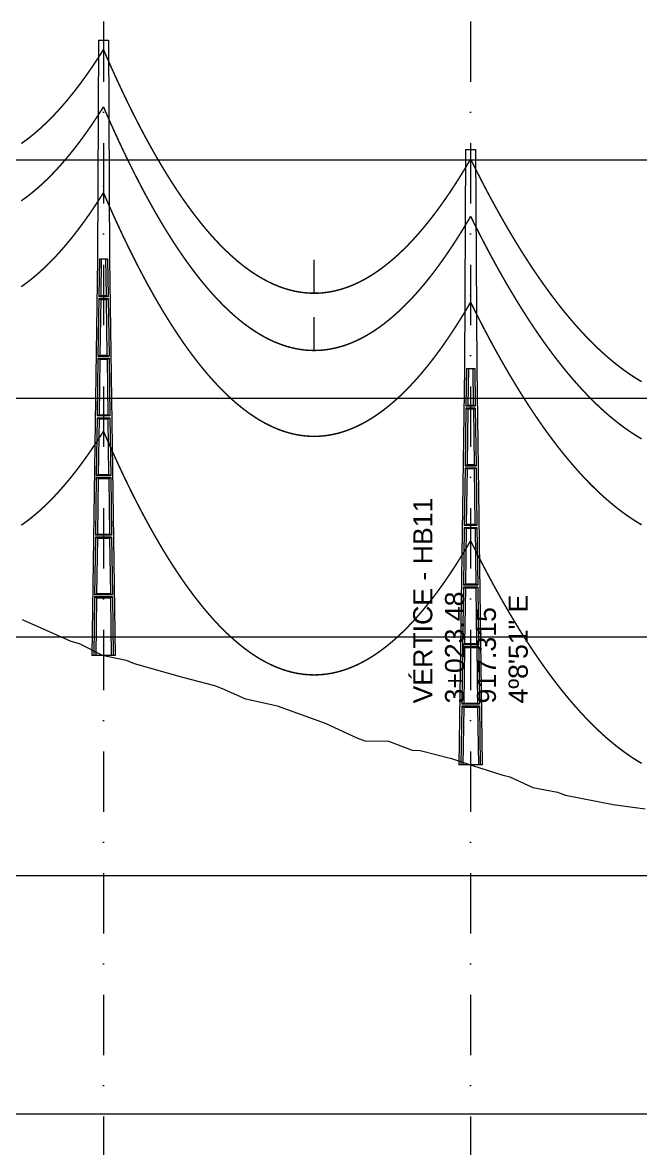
# Model space of a CAD drawing. Header units: metres. Extents: x -121 to 9872, y 3505 to 10721.
# Drawn here: x 2948.4 to 3077.9, y 6569.7 to 6805.7 of the extents above; entities that cross this region are included whole.
import ezdxf

# ---------------------------------------------------------------- set-up
doc = ezdxf.new("R2010")
doc.units = ezdxf.units.M
doc.header["$PDMODE"] = 2
doc.linetypes.add('DASHDOT', pattern=[25.4, 12.7, -6.35, 0, -6.35])
doc.linetypes.add('DASHED', pattern=[0.75, 0.5, -0.25])
for name, color, linetype in [('C-ROAD-PROF', 2, 'DASHED'), ('CON-EOL- FO', 101, 'Continuous'), ('CON-EOL- PROJEÇÃO', 22, 'Continuous'), ('CON-EOL-CA ARBUTUS', 144, 'Continuous'), ('cotas', 7, 'Continuous'), ('GRID', 253, 'Continuous'), ('Perfil - Texto Geral', 7, 'Continuous'), ('POSTE DT', 7, 'Continuous')]:
    doc.layers.add(name, color=color, linetype=linetype)
doc.styles.add('Arial', font='arial.ttf')
doc.styles.get("Standard").update_dxf_attribs({"font": 'arial.ttf'})
doc.dimstyles.new('ISO-25', dxfattribs={"dimtxt": 2.5, "dimasz": 2.5, "dimexe": 1.25, "dimexo": 0.625, "dimtad": 1, "dimzin": 1, "dimtxsty": 'Standard', "dimcen": 2.5, "dimaunit": 1, "dimadec": 3, "dimazin": 3, "dimtfac": 1, "dimtmove": 0, "dimatfit": 3, "dimfxlon": 1, "dimarcsym": 0})

# ---------------------------------------------------------------- blocks, each defined once
blk = doc.blocks.new('*U10')
at = {"layer": 'POSTE DT', "extrusion": (0, 1, 0)}
for p, q in [((-3.31, 406.59), (-4.05, 262)), ((-3.31, 406.59), (3.31, 406.59)), ((3.31, 406.59), (4.06, 262)), ((-4.05, 262), (-7.72, 0)), ((-4.05, 262), (-4.05, 262)), ((-2.73, 262), (-3.08, 237.05)), ((-2.73, 262), (2.75, 262)), ((-1.42, 262), (-1.77, 237.57)), ((1.43, 262), (1.77, 237.57)), ((2.75, 262), (3.1, 237.05)), ((4.06, 262), (7.72, 0)), ((-3.1, 235.74), (-3.63, 197.65)), ((3.11, 235.73), (-3.1, 235.74)), ((3.1, 237.05), (-3.08, 237.05)), ((-1.8, 235.21), (-2.32, 198.19)), ((1.8, 235.21), (2.32, 198.19)), ((3.11, 235.73), (3.65, 197.65)), ((-3.65, 196.34), (-4.19, 158.25)), ((-2.35, 195.8), (-2.87, 158.8)), ((2.35, 195.8), (2.87, 158.8)), ((3.66, 196.34), (4.2, 158.25)), ((-4.21, 156.94), (-4.74, 118.85)), ((-2.9, 156.39), (-3.42, 119.41)), ((2.91, 156.39), (3.42, 119.41)), ((4.21, 156.94), (4.75, 118.85)), ((-4.76, 117.54), (-5.29, 79.45)), ((4.77, 117.54), (-4.76, 117.54)), ((4.75, 118.85), (-4.74, 118.85)), ((-3.46, 116.98), (-3.97, 80.02)), ((3.46, 116.98), (3.98, 80.02)), ((4.77, 117.54), (5.3, 79.45)), ((-5.31, 78.14), (-5.85, 40.06)), ((5.32, 78.14), (-5.31, 78.14)), ((5.3, 79.45), (-5.29, 79.45)), ((-4.01, 77.57), (-4.53, 40.63)), ((4.01, 77.57), (4.53, 40.63)), ((5.32, 78.14), (5.85, 40.06)), ((-5.86, 38.74), (-6.41, 0)), ((5.87, 38.74), (-5.86, 38.74)), ((5.85, 40.06), (-5.85, 40.06)), ((-4.56, 38.17), (-5.1, 0)), ((4.56, 38.17), (5.1, 0)), ((5.87, 38.74), (6.41, 0)), ((-6.41, 0), (-7.72, 0)), ((-5.1, 0), (-6.41, 0)), ((5.1, 0), (-5.1, 0)), ((6.41, 0), (5.1, 0)), ((7.72, 0), (6.41, 0))]:
    blk.add_line(p, q, dxfattribs=at)
at = {"layer": 'POSTE DT', "ltscale": 3}
for points in [[(-3.65, 196.34), (3.66, 196.34)], [(-3.63, 197.65), (3.65, 197.65)], [(-4.21, 156.94), (4.21, 156.94)], [(4.2, 158.25), (-4.19, 158.25)]]:
    blk.add_lwpolyline(points, dxfattribs=at)
at = {"layer": 'POSTE DT'}
for points, knots in [([(0.25, 309.94), (0.25, 309.93), (0.25, 309.93), (0.25, 309.92), (0.25, 309.91), (0.25, 309.9), (0.25, 309.89), (0.24, 309.85), (0.22, 309.82), (0.19, 309.77), (0.16, 309.74), (0.11, 309.71), (0.08, 309.7), (0.01, 309.68), (-0.02, 309.68), (-0.08, 309.7), (-0.11, 309.71), (-0.16, 309.74), (-0.18, 309.76), (-0.21, 309.8), (-0.22, 309.82), (-0.24, 309.85), (-0.24, 309.87), (-0.25, 309.89), (-0.25, 309.9), (-0.25, 309.92), (-0.25, 309.92), (-0.25, 309.93), (-0.25, 309.94), (-0.25, 309.95), (-0.25, 309.95), (-0.25, 309.96), (-0.25, 309.97), (-0.24, 310), (-0.23, 310.02), (-0.21, 310.07), (-0.2, 310.09), (-0.15, 310.14), (-0.13, 310.15), (-0.07, 310.18), (-0.03, 310.19), (0.03, 310.19), (0.06, 310.18), (0.12, 310.16), (0.14, 310.14), (0.18, 310.11), (0.2, 310.09), (0.21, 310.06), (0.22, 310.05), (0.23, 310.04), (0.24, 310.01), (0.24, 309.99), (0.25, 309.97), (0.25, 309.96), (0.25, 309.95), (0.25, 309.94), (0.25, 309.94), (0.25, 309.94), (0.25, 309.94)], [-54.728303, -54.728303, -54.728303, -54.728303, -54.309038, -54.309038, -53.647169, -53.647169, -52.532885, -52.532885, -48.86224, -48.86224, -45.282765, -45.282765, -41.52867, -41.52867, -37.867486, -37.867486, -34.454589, -34.454589, -31.301423, -31.301423, -28.48103, -28.48103, -26.961755, -26.961755, -25.7544, -25.7544, -25.136228, -25.136228, -24.64409, -24.64409, -24.094201, -24.094201, -23.191199, -23.191199, -20.494482, -20.494482, -17.342863, -17.342863, -13.645538, -13.645538, -9.835989, -9.835989, -6.296781, -6.296781, -3.005029, -3.005029, 0, 0, 0, 1.527594, 1.527594, 3.697216, 3.697216, 4.489727, 4.489727, 5.01438, 5.01438, 5.095313, 5.095313, 5.095313, 5.095313]), ([(-3.1, 235.74), (-2.88, 235.65), (-2.67, 235.56), (-2.23, 235.39), (-2.02, 235.3), (-1.8, 235.21)], [0.055576, 0.055576, 0.055576, 0.055576, 56.767409, 56.767409, 113.50757, 113.50757, 113.50757, 113.50757]), ([(-1.77, 237.57), (-1.99, 237.49), (-2.21, 237.4), (-2.64, 237.22), (-2.86, 237.14), (-3.08, 237.05)], [0, 0, 0, 0, 56.660495, 56.660495, 113.412826, 113.412826, 113.412826, 113.412826]), ([(-1.8, 235.21), (-1.2, 235.21), (-0.6, 235.21), (0.6, 235.21), (1.2, 235.21), (1.8, 235.21)], [0, 0, 0, 0, 68.567797, 68.567797, 137.136247, 137.136247, 137.136247, 137.136247]), ([(1.77, 237.57), (1.18, 237.57), (0.59, 237.57), (-0.59, 237.57), (-1.18, 237.57), (-1.77, 237.57)], [0, 0, 0, 0, 67.306894, 67.306894, 134.614447, 134.614447, 134.614447, 134.614447]), ([(3.1, 237.05), (2.87, 237.14), (2.65, 237.23), (2.21, 237.4), (1.99, 237.49), (1.77, 237.57)], [0, 0, 0, 0, 56.738948, 56.738948, 113.38731, 113.38731, 113.38731, 113.38731]), ([(1.8, 235.21), (2.02, 235.3), (2.24, 235.38), (2.68, 235.56), (2.89, 235.65), (3.11, 235.73)], [0, 0, 0, 0, 56.845349, 56.845349, 113.599799, 113.599799, 113.599799, 113.599799]), ([(-3.65, 196.34), (-3.43, 196.25), (-3.22, 196.16), (-2.78, 195.98), (-2.57, 195.89), (-2.35, 195.8)], [0.054307, 0.054307, 0.054307, 0.054307, 63.527131, 63.527131, 127.063246, 127.063246, 127.063246, 127.063246]), ([(-2.32, 198.19), (-2.54, 198.1), (-2.76, 198.01), (-3.2, 197.83), (-3.41, 197.74), (-3.63, 197.65)], [0, 0, 0, 0, 63.412073, 63.412073, 126.777421, 126.777421, 126.777421, 126.777421]), ([(-2.35, 195.8), (-1.57, 195.8), (-0.78, 195.8), (0.79, 195.8), (1.57, 195.8), (2.35, 195.8)], [0, 0, 0, 0, 89.585713, 89.585713, 179.17191, 179.17191, 179.17191, 179.17191]), ([(2.32, 198.19), (1.55, 198.19), (0.77, 198.19), (-0.77, 198.19), (-1.55, 198.19), (-2.32, 198.19)], [0, 0, 0, 0, 88.31008, 88.31008, 176.620652, 176.620652, 176.620652, 176.620652]), ([(3.65, 197.65), (3.43, 197.74), (3.2, 197.83), (2.76, 198.01), (2.54, 198.1), (2.32, 198.19)], [0, 0, 0, 0, 63.488119, 63.488119, 126.880939, 126.880939, 126.880939, 126.880939]), ([(2.35, 195.8), (2.57, 195.89), (2.79, 195.98), (3.23, 196.16), (3.45, 196.25), (3.66, 196.34)], [0, 0, 0, 0, 63.60246, 63.60246, 127.109696, 127.109696, 127.109696, 127.109696]), ([(-4.21, 156.94), (-3.99, 156.85), (-3.77, 156.75), (-3.34, 156.57), (-3.12, 156.48), (-2.9, 156.39)], [0.053423, 0.053423, 0.053423, 0.053423, 70.429742, 70.429742, 140.90167, 140.90167, 140.90167, 140.90167]), ([(-2.87, 158.8), (-3.09, 158.71), (-3.31, 158.62), (-3.75, 158.43), (-3.97, 158.34), (-4.19, 158.25)], [0, 0, 0, 0, 70.301707, 70.301707, 140.590947, 140.590947, 140.590947, 140.590947]), ([(-2.9, 156.39), (-1.94, 156.39), (-0.97, 156.39), (0.97, 156.39), (1.94, 156.39), (2.91, 156.39)], [0, 0, 0, 0, 110.60219, 110.60219, 221.20473, 221.20473, 221.20473, 221.20473]), ([(2.87, 158.8), (1.92, 158.8), (0.96, 158.8), (-0.96, 158.8), (-1.91, 158.8), (-2.87, 158.8)], [0, 0, 0, 0, 109.314454, 109.314454, 218.629264, 218.629264, 218.629264, 218.629264]), ([(4.2, 158.25), (3.98, 158.34), (3.76, 158.44), (3.31, 158.62), (3.09, 158.71), (2.87, 158.8)], [0, 0, 0, 0, 70.379198, 70.379198, 140.659718, 140.659718, 140.659718, 140.659718]), ([(2.91, 156.39), (3.12, 156.48), (3.34, 156.57), (3.78, 156.75), (4, 156.85), (4.21, 156.94)], [0, 0, 0, 0, 70.506649, 70.506649, 140.914701, 140.914701, 140.914701, 140.914701]), ([(-3.42, 119.41), (-3.64, 119.32), (-3.86, 119.23), (-4.3, 119.04), (-4.52, 118.95), (-4.74, 118.85)], [0, 0, 0, 0, 77.299547, 77.299547, 154.618634, 154.618634, 154.618634, 154.618634]), ([(3.42, 119.41), (2.28, 119.41), (1.14, 119.41), (-1.14, 119.41), (-2.28, 119.41), (-3.42, 119.41)], [0, 0, 0, 0, 130.319901, 130.319901, 260.640046, 260.640046, 260.640046, 260.640046]), ([(4.75, 118.85), (4.53, 118.95), (4.31, 119.04), (3.87, 119.23), (3.64, 119.32), (3.42, 119.41)], [0, 0, 0, 0, 77.381597, 77.381597, 154.66183, 154.66183, 154.66183, 154.66183]), ([(-4.76, 117.54), (-4.54, 117.45), (-4.32, 117.35), (-3.89, 117.17), (-3.67, 117.07), (-3.46, 116.98)], [0.052784, 0.052784, 0.052784, 0.052784, 77.438432, 77.438432, 154.950301, 154.950301, 154.950301, 154.950301]), ([(-3.46, 116.98), (-2.3, 116.98), (-1.15, 116.98), (1.15, 116.98), (2.31, 116.98), (3.46, 116.98)], [0, 0, 0, 0, 131.617604, 131.617604, 263.235447, 263.235447, 263.235447, 263.235447]), ([(3.46, 116.98), (3.68, 117.07), (3.89, 117.17), (4.33, 117.35), (4.55, 117.45), (4.77, 117.54)], [0, 0, 0, 0, 77.520013, 77.520013, 154.938747, 154.938747, 154.938747, 154.938747]), ([(-5.31, 78.14), (-5.09, 78.05), (-4.88, 77.95), (-4.44, 77.76), (-4.23, 77.67), (-4.01, 77.57)], [0.052308, 0.052308, 0.052308, 0.052308, 84.527725, 84.527725, 169.158824, 169.158824, 169.158824, 169.158824]), ([(-3.97, 80.02), (-4.19, 79.93), (-4.41, 79.83), (-4.85, 79.64), (-5.07, 79.55), (-5.29, 79.45)], [0, 0, 0, 0, 84.379671, 84.379671, 168.809376, 168.809376, 168.809376, 168.809376]), ([(-4.01, 77.57), (-2.67, 77.57), (-1.34, 77.57), (1.34, 77.57), (2.67, 77.57), (4.01, 77.57)], [0, 0, 0, 0, 152.632212, 152.632212, 305.264569, 305.264569, 305.264569, 305.264569]), ([(3.98, 80.02), (2.65, 80.02), (1.33, 80.02), (-1.32, 80.02), (-2.65, 80.02), (-3.97, 80.02)], [0, 0, 0, 0, 151.326157, 151.326157, 302.652465, 302.652465, 302.652465, 302.652465]), ([(5.3, 79.45), (5.08, 79.55), (4.86, 79.64), (4.42, 79.83), (4.2, 79.93), (3.98, 80.02)], [0, 0, 0, 0, 84.46863, 84.46863, 168.833721, 168.833721, 168.833721, 168.833721]), ([(4.01, 77.57), (4.23, 77.67), (4.45, 77.76), (4.88, 77.95), (5.1, 78.05), (5.32, 78.14)], [0, 0, 0, 0, 84.616316, 84.616316, 169.129178, 169.129178, 169.129178, 169.129178]), ([(-5.86, 38.74), (-5.65, 38.65), (-5.43, 38.55), (-5, 38.36), (-4.78, 38.26), (-4.56, 38.17)], [0.026524, 0.026524, 0.026524, 0.026524, 91.679563, 91.679563, 183.466041, 183.466041, 183.466041, 183.466041]), ([(-4.53, 40.63), (-4.75, 40.53), (-4.97, 40.44), (-5.41, 40.25), (-5.63, 40.15), (-5.85, 40.06)], [0, 0, 0, 0, 91.523648, 91.523648, 183.126775, 183.126775, 183.126775, 183.126775]), ([(-4.56, 38.17), (-3.04, 38.17), (-1.52, 38.17), (1.52, 38.17), (3.04, 38.17), (4.56, 38.17)], [0, 0, 0, 0, 173.646192, 173.646192, 347.292451, 347.292451, 347.292451, 347.292451]), ([(4.53, 40.63), (3.02, 40.63), (1.51, 40.63), (-1.51, 40.63), (-3.02, 40.63), (-4.53, 40.63)], [0, 0, 0, 0, 172.33304, 172.33304, 344.666151, 344.666151, 344.666151, 344.666151]), ([(5.85, 40.06), (5.63, 40.15), (5.41, 40.25), (4.97, 40.44), (4.75, 40.53), (4.53, 40.63)], [0, 0, 0, 0, 91.621326, 91.621326, 183.137324, 183.137324, 183.137324, 183.137324]), ([(4.56, 38.17), (4.78, 38.26), (5, 38.36), (5.43, 38.55), (5.65, 38.65), (5.87, 38.74)], [0, 0, 0, 0, 91.776928, 91.776928, 183.448614, 183.448614, 183.448614, 183.448614])]:
    blk.add_open_spline(points, degree=3, knots=knots, dxfattribs=at)
blk = doc.blocks.new('*D356')
at = {"layer": 'cotas', "color": 0, "lineweight": -2, "transparency": 16777216}
for p, q in [((2965.33, 6851.43), (2965.33, 6853.68)), ((3042.28, 6851.43), (3042.28, 6853.68)), ((2967.83, 6852.43), (3039.78, 6852.43))]:
    blk.add_line(p, q, dxfattribs=at)
at = {"layer": 'cotas', "color": 0, "transparency": 16777216}
for points in [[(2967.83, 6852.84), (2967.83, 6852.01), (2965.33, 6852.43)], [(3039.78, 6852.84), (3039.78, 6852.01), (3042.28, 6852.43)]]:
    blk.add_solid(points, dxfattribs=at)
at = {"layer": 'Defpoints', "color": 0, "transparency": 16777216}
for p in [(3042.28, 6852.43), (2965.33, 6810.37), (3042.28, 6779.12)]:
    blk.add_point(p, dxfattribs=at)
at = {"layer": 'cotas', "color": 0, "transparency": 16777216, "insert": (3003.8, 6854.33), "char_height": 2.5, "attachment_point": 5}
blk.add_mtext('76.96', dxfattribs=at)
blk = doc.blocks.new('*D357')
at = {"layer": 'cotas', "color": 0, "lineweight": -2, "transparency": 16777216}
for p, q in [((3042.28, 6832.01), (3042.28, 6834.26)), ((3044.78, 6833.01), (3128.78, 6833.01)), ((3131.28, 6832.01), (3131.28, 6834.26))]:
    blk.add_line(p, q, dxfattribs=at)
at = {"layer": 'cotas', "color": 0, "transparency": 16777216}
for points in [[(3044.78, 6833.42), (3044.78, 6832.59), (3042.28, 6833.01)], [(3128.78, 6833.42), (3128.78, 6832.59), (3131.28, 6833.01)]]:
    blk.add_solid(points, dxfattribs=at)
at = {"layer": 'Defpoints', "color": 0, "transparency": 16777216}
for p in [(3131.28, 6833.01), (3042.28, 6779.12), (3131.28, 6760.92)]:
    blk.add_point(p, dxfattribs=at)
at = {"layer": 'cotas', "color": 0, "transparency": 16777216, "insert": (3086.78, 6834.91), "char_height": 2.5, "attachment_point": 5}
blk.add_mtext('89.00', dxfattribs=at)

msp = doc.modelspace()

# ---------------------------------------------------------------- linework, layer by layer
at = {"layer": 'C-ROAD-PROF', "color": 0, "linetype": 'Continuous', "lineweight": -3}
msp.add_lwpolyline([(2948.264, 6680.64), (2958.455, 6676.1), (2960.197, 6675.588), (2965.07, 6673.121), (2970.066, 6672.099), (2971.769, 6671.394), (2981.921, 6668.504), (2988.568, 6666.809), (2990.219, 6666.12), (2995.103, 6663.987), (2995.131, 6663.981), (2999.914, 6662.939), (3001.723, 6662.489), (3011.77, 6658.876), (3018.408, 6655.796), (3020.135, 6655.204), (3025.069, 6655.081), (3030.042, 6653.224), (3031.688, 6653.145), (3038.252, 6651.445), (3042.683, 6649.989), (3048.818, 6648.052), (3050.491, 6647.621), (3055.351, 6645.431), (3060.461, 6644.454), (3062.158, 6643.815), (3072.168, 6641.831), (3078.86, 6640.894)], dxfattribs=at)
at = {"layer": 'CON-EOL- FO', "lineweight": 30, "const_width": 0.3}
for points in [[(2948.087, 6750.364), (2948.47, 6750.633), (2948.853, 6750.909), (2949.236, 6751.193), (2949.619, 6751.485), (2950.002, 6751.784), (2950.385, 6752.091), (2950.768, 6752.406), (2951.151, 6752.729), (2951.534, 6753.059), (2951.917, 6753.396), (2952.3, 6753.742), (2952.684, 6754.095), (2953.067, 6754.456), (2953.45, 6754.825), (2953.833, 6755.201), (2954.216, 6755.585), (2954.599, 6755.977), (2954.982, 6756.376), (2955.365, 6756.783), (2955.748, 6757.198), (2956.131, 6757.62), (2956.514, 6758.05), (2956.897, 6758.488), (2957.281, 6758.934), (2957.664, 6759.387), (2958.047, 6759.848), (2958.43, 6760.316), (2958.813, 6760.793), (2959.196, 6761.277), (2959.579, 6761.769), (2959.962, 6762.268), (2960.345, 6762.775), (2960.728, 6763.29), (2961.111, 6763.813), (2961.494, 6764.344), (2961.878, 6764.882), (2962.261, 6765.428), (2962.644, 6765.981), (2963.027, 6766.543), (2963.41, 6767.112), (2963.793, 6767.688), (2964.176, 6768.273), (2964.559, 6768.865), (2964.942, 6769.465), (2965.325, 6770.073)], [(2965.325, 6770.073), (2965.708, 6769.188), (2966.091, 6768.31), (2966.474, 6767.44), (2966.857, 6766.578), (2967.24, 6765.723), (2967.623, 6764.877), (2968.005, 6764.038), (2968.388, 6763.207), (2968.771, 6762.384), (2969.154, 6761.569), (2969.537, 6760.762), (2969.92, 6759.962), (2970.303, 6759.171), (2970.686, 6758.387), (2971.068, 6757.611), (2971.451, 6756.842), (2971.834, 6756.082), (2972.217, 6755.329), (2972.6, 6754.584), (2972.983, 6753.847), (2973.366, 6753.117), (2973.748, 6752.396), (2974.131, 6751.682), (2974.514, 6750.976), (2974.897, 6750.278), (2975.28, 6749.587), (2975.663, 6748.905), (2976.046, 6748.23), (2976.429, 6747.562), (2976.811, 6746.903), (2977.194, 6746.251), (2977.577, 6745.607), (2977.96, 6744.971), (2978.343, 6744.343), (2978.726, 6743.722), (2979.109, 6743.109), (2979.492, 6742.504), (2979.874, 6741.906), (2980.257, 6741.317), (2980.64, 6740.735), (2981.023, 6740.16), (2981.406, 6739.594), (2981.789, 6739.035), (2982.172, 6738.484), (2982.555, 6737.941), (2982.937, 6737.405), (2983.32, 6736.877), (2983.703, 6736.357), (2984.086, 6735.845), (2984.469, 6735.34), (2984.852, 6734.843), (2985.235, 6734.353), (2985.617, 6733.872), (2986, 6733.398), (2986.383, 6732.932), (2986.766, 6732.473), (2987.149, 6732.022), (2987.532, 6731.579), (2987.915, 6731.144), (2988.298, 6730.716), (2988.68, 6730.296), (2989.063, 6729.883), (2989.446, 6729.479), (2989.829, 6729.082), (2990.212, 6728.692), (2990.595, 6728.311), (2990.978, 6727.937), (2991.361, 6727.571), (2991.743, 6727.212), (2992.126, 6726.861), (2992.509, 6726.518), (2992.892, 6726.182), (2993.275, 6725.855), (2993.658, 6725.534), (2994.041, 6725.222), (2994.423, 6724.917), (2994.806, 6724.62), (2995.189, 6724.33), (2995.572, 6724.048), (2995.955, 6723.774), (2996.338, 6723.508), (2996.721, 6723.249), (2997.104, 6722.998), (2997.486, 6722.754), (2997.869, 6722.518), (2998.252, 6722.29), (2998.635, 6722.069), (2999.018, 6721.857), (2999.401, 6721.651), (2999.784, 6721.454), (3000.167, 6721.264), (3000.549, 6721.082), (3000.932, 6720.907), (3001.315, 6720.74), (3001.698, 6720.581), (3002.081, 6720.429), (3002.464, 6720.285), (3002.847, 6720.149), (3003.23, 6720.02), (3003.612, 6719.899), (3003.995, 6719.785), (3004.378, 6719.68), (3004.761, 6719.581), (3005.144, 6719.491), (3005.527, 6719.408), (3005.91, 6719.333), (3006.292, 6719.265), (3006.675, 6719.206), (3007.058, 6719.153), (3007.441, 6719.109), (3007.824, 6719.072), (3008.207, 6719.043), (3008.59, 6719.021), (3008.973, 6719.007), (3009.355, 6719), (3009.738, 6719.002), (3010.121, 6719.011), (3010.504, 6719.027), (3010.887, 6719.051), (3011.27, 6719.083), (3011.653, 6719.123), (3012.036, 6719.17), (3012.418, 6719.225), (3012.801, 6719.287), (3013.184, 6719.357), (3013.567, 6719.435), (3013.95, 6719.52), (3014.333, 6719.614), (3014.716, 6719.714), (3015.099, 6719.823), (3015.481, 6719.939), (3015.864, 6720.062), (3016.247, 6720.193), (3016.63, 6720.332), (3017.013, 6720.479), (3017.396, 6720.633), (3017.779, 6720.795), (3018.161, 6720.965), (3018.544, 6721.142), (3018.927, 6721.327), (3019.31, 6721.519), (3019.693, 6721.719), (3020.076, 6721.927), (3020.459, 6722.143), (3020.842, 6722.366), (3021.224, 6722.596), (3021.607, 6722.835), (3021.99, 6723.081), (3022.373, 6723.335), (3022.756, 6723.596), (3023.139, 6723.865), (3023.522, 6724.142), (3023.905, 6724.426), (3024.287, 6724.719), (3024.67, 6725.018), (3025.053, 6725.326), (3025.436, 6725.641), (3025.819, 6725.964), (3026.202, 6726.294), (3026.585, 6726.632), (3026.968, 6726.978), (3027.35, 6727.331), (3027.733, 6727.693), (3028.116, 6728.061), (3028.499, 6728.438), (3028.882, 6728.822), (3029.265, 6729.214), (3029.648, 6729.614), (3030.03, 6730.021), (3030.413, 6730.436), (3030.796, 6730.858), (3031.179, 6731.289), (3031.562, 6731.727), (3031.945, 6732.172), (3032.328, 6732.626), (3032.711, 6733.087), (3033.093, 6733.556), (3033.476, 6734.032), (3033.859, 6734.517), (3034.242, 6735.008), (3034.625, 6735.508), (3035.008, 6736.015), (3035.391, 6736.531), (3035.774, 6737.053), (3036.156, 6737.584), (3036.539, 6738.122), (3036.922, 6738.668), (3037.305, 6739.222), (3037.688, 6739.783), (3038.071, 6740.352), (3038.454, 6740.929), (3038.836, 6741.514), (3039.219, 6742.106), (3039.602, 6742.706), (3039.985, 6743.314), (3040.368, 6743.929), (3040.751, 6744.553), (3041.134, 6745.184), (3041.517, 6745.822), (3041.899, 6746.469), (3042.282, 6747.123)], [(3042.282, 6747.123), (3042.725, 6746.229), (3043.168, 6745.342), (3043.611, 6744.464), (3044.053, 6743.594), (3044.496, 6742.731), (3044.939, 6741.877), (3045.382, 6741.031), (3045.825, 6740.192), (3046.267, 6739.362), (3046.71, 6738.54), (3047.153, 6737.725), (3047.596, 6736.919), (3048.039, 6736.121), (3048.481, 6735.33), (3048.924, 6734.548), (3049.367, 6733.773), (3049.81, 6733.007), (3050.252, 6732.248), (3050.695, 6731.498), (3051.138, 6730.755), (3051.581, 6730.021), (3052.024, 6729.294), (3052.466, 6728.576), (3052.909, 6727.865), (3053.352, 6727.162), (3053.795, 6726.467), (3054.238, 6725.78), (3054.68, 6725.102), (3055.123, 6724.431), (3055.566, 6723.768), (3056.009, 6723.113), (3056.451, 6722.466), (3056.894, 6721.826), (3057.337, 6721.195), (3057.78, 6720.572), (3058.223, 6719.957), (3058.665, 6719.349), (3059.108, 6718.75), (3059.551, 6718.158), (3059.994, 6717.574), (3060.437, 6716.999), (3060.879, 6716.431), (3061.322, 6715.871), (3061.765, 6715.319), (3062.208, 6714.775), (3062.65, 6714.239), (3063.093, 6713.711), (3063.536, 6713.191), (3063.979, 6712.678), (3064.422, 6712.174), (3064.864, 6711.677), (3065.307, 6711.188), (3065.75, 6710.708), (3066.193, 6710.235), (3066.636, 6709.77), (3067.078, 6709.313), (3067.521, 6708.864), (3067.964, 6708.423), (3068.407, 6707.989), (3068.849, 6707.564), (3069.292, 6707.146), (3069.735, 6706.737), (3070.178, 6706.335), (3070.621, 6705.941), (3071.063, 6705.555), (3071.506, 6705.177), (3071.949, 6704.807), (3072.392, 6704.444), (3072.835, 6704.09), (3073.277, 6703.743), (3073.72, 6703.404), (3074.163, 6703.074), (3074.606, 6702.751), (3075.048, 6702.436), (3075.491, 6702.129), (3075.934, 6701.829), (3076.377, 6701.538), (3076.82, 6701.254), (3077.262, 6700.979), (3077.705, 6700.711), (3078.148, 6700.451)]]:
    msp.add_lwpolyline(points, dxfattribs=at)
at = {"layer": 'CON-EOL- PROJEÇÃO', "lineweight": 30, "const_width": 0.3}
for points in [[(2948.087, 6700.364), (2948.47, 6700.633), (2948.853, 6700.909), (2949.236, 6701.193), (2949.619, 6701.485), (2950.002, 6701.784), (2950.385, 6702.091), (2950.768, 6702.406), (2951.151, 6702.729), (2951.534, 6703.059), (2951.917, 6703.396), (2952.3, 6703.742), (2952.684, 6704.095), (2953.067, 6704.456), (2953.45, 6704.825), (2953.833, 6705.201), (2954.216, 6705.585), (2954.599, 6705.976), (2954.982, 6706.376), (2955.365, 6706.783), (2955.748, 6707.198), (2956.131, 6707.62), (2956.514, 6708.05), (2956.897, 6708.488), (2957.281, 6708.934), (2957.664, 6709.387), (2958.047, 6709.848), (2958.43, 6710.316), (2958.813, 6710.793), (2959.196, 6711.277), (2959.579, 6711.769), (2959.962, 6712.268), (2960.345, 6712.775), (2960.728, 6713.29), (2961.111, 6713.813), (2961.494, 6714.344), (2961.878, 6714.882), (2962.261, 6715.428), (2962.644, 6715.981), (2963.027, 6716.543), (2963.41, 6717.112), (2963.793, 6717.688), (2964.176, 6718.273), (2964.559, 6718.865), (2964.942, 6719.465), (2965.325, 6720.073)], [(2965.325, 6720.073), (2965.708, 6719.187), (2966.091, 6718.31), (2966.474, 6717.44), (2966.857, 6716.578), (2967.24, 6715.723), (2967.623, 6714.877), (2968.005, 6714.038), (2968.388, 6713.207), (2968.771, 6712.384), (2969.154, 6711.569), (2969.537, 6710.762), (2969.92, 6709.962), (2970.303, 6709.171), (2970.686, 6708.387), (2971.068, 6707.611), (2971.451, 6706.842), (2971.834, 6706.082), (2972.217, 6705.329), (2972.6, 6704.584), (2972.983, 6703.847), (2973.366, 6703.117), (2973.748, 6702.396), (2974.131, 6701.682), (2974.514, 6700.976), (2974.897, 6700.278), (2975.28, 6699.587), (2975.663, 6698.905), (2976.046, 6698.23), (2976.429, 6697.562), (2976.811, 6696.903), (2977.194, 6696.251), (2977.577, 6695.607), (2977.96, 6694.971), (2978.343, 6694.343), (2978.726, 6693.722), (2979.109, 6693.109), (2979.492, 6692.504), (2979.874, 6691.906), (2980.257, 6691.317), (2980.64, 6690.735), (2981.023, 6690.16), (2981.406, 6689.594), (2981.789, 6689.035), (2982.172, 6688.484), (2982.555, 6687.941), (2982.937, 6687.405), (2983.32, 6686.877), (2983.703, 6686.357), (2984.086, 6685.845), (2984.469, 6685.34), (2984.852, 6684.843), (2985.235, 6684.353), (2985.617, 6683.872), (2986, 6683.398), (2986.383, 6682.932), (2986.766, 6682.473), (2987.149, 6682.022), (2987.532, 6681.579), (2987.915, 6681.144), (2988.298, 6680.716), (2988.68, 6680.296), (2989.063, 6679.883), (2989.446, 6679.479), (2989.829, 6679.082), (2990.212, 6678.692), (2990.595, 6678.311), (2990.978, 6677.937), (2991.361, 6677.571), (2991.743, 6677.212), (2992.126, 6676.861), (2992.509, 6676.518), (2992.892, 6676.182), (2993.275, 6675.855), (2993.658, 6675.534), (2994.041, 6675.222), (2994.423, 6674.917), (2994.806, 6674.62), (2995.189, 6674.33), (2995.572, 6674.048), (2995.955, 6673.774), (2996.338, 6673.508), (2996.721, 6673.249), (2997.104, 6672.998), (2997.486, 6672.754), (2997.869, 6672.518), (2998.252, 6672.29), (2998.635, 6672.069), (2999.018, 6671.857), (2999.401, 6671.651), (2999.784, 6671.454), (3000.167, 6671.264), (3000.549, 6671.082), (3000.932, 6670.907), (3001.315, 6670.74), (3001.698, 6670.581), (3002.081, 6670.429), (3002.464, 6670.285), (3002.847, 6670.149), (3003.23, 6670.02), (3003.612, 6669.899), (3003.995, 6669.785), (3004.378, 6669.68), (3004.761, 6669.581), (3005.144, 6669.491), (3005.527, 6669.408), (3005.91, 6669.333), (3006.292, 6669.265), (3006.675, 6669.206), (3007.058, 6669.153), (3007.441, 6669.109), (3007.824, 6669.072), (3008.207, 6669.043), (3008.59, 6669.021), (3008.973, 6669.007), (3009.355, 6669), (3009.738, 6669.002), (3010.121, 6669.011), (3010.504, 6669.027), (3010.887, 6669.051), (3011.27, 6669.083), (3011.653, 6669.123), (3012.036, 6669.17), (3012.418, 6669.225), (3012.801, 6669.287), (3013.184, 6669.357), (3013.567, 6669.435), (3013.95, 6669.52), (3014.333, 6669.614), (3014.716, 6669.714), (3015.099, 6669.823), (3015.481, 6669.939), (3015.864, 6670.062), (3016.247, 6670.193), (3016.63, 6670.332), (3017.013, 6670.479), (3017.396, 6670.633), (3017.779, 6670.795), (3018.161, 6670.965), (3018.544, 6671.142), (3018.927, 6671.327), (3019.31, 6671.519), (3019.693, 6671.719), (3020.076, 6671.927), (3020.459, 6672.143), (3020.842, 6672.366), (3021.224, 6672.596), (3021.607, 6672.835), (3021.99, 6673.081), (3022.373, 6673.335), (3022.756, 6673.596), (3023.139, 6673.865), (3023.522, 6674.142), (3023.905, 6674.426), (3024.287, 6674.719), (3024.67, 6675.018), (3025.053, 6675.326), (3025.436, 6675.641), (3025.819, 6675.964), (3026.202, 6676.294), (3026.585, 6676.632), (3026.968, 6676.978), (3027.35, 6677.331), (3027.733, 6677.693), (3028.116, 6678.061), (3028.499, 6678.438), (3028.882, 6678.822), (3029.265, 6679.214), (3029.648, 6679.614), (3030.03, 6680.021), (3030.413, 6680.436), (3030.796, 6680.858), (3031.179, 6681.289), (3031.562, 6681.727), (3031.945, 6682.172), (3032.328, 6682.626), (3032.711, 6683.087), (3033.093, 6683.556), (3033.476, 6684.032), (3033.859, 6684.517), (3034.242, 6685.008), (3034.625, 6685.508), (3035.008, 6686.015), (3035.391, 6686.531), (3035.774, 6687.053), (3036.156, 6687.584), (3036.539, 6688.122), (3036.922, 6688.668), (3037.305, 6689.222), (3037.688, 6689.783), (3038.071, 6690.352), (3038.454, 6690.929), (3038.836, 6691.514), (3039.219, 6692.106), (3039.602, 6692.706), (3039.985, 6693.314), (3040.368, 6693.929), (3040.751, 6694.553), (3041.134, 6695.184), (3041.517, 6695.822), (3041.899, 6696.469), (3042.282, 6697.123)], [(3042.282, 6697.123), (3042.725, 6696.229), (3043.168, 6695.342), (3043.611, 6694.464), (3044.053, 6693.594), (3044.496, 6692.731), (3044.939, 6691.877), (3045.382, 6691.031), (3045.825, 6690.192), (3046.267, 6689.362), (3046.71, 6688.54), (3047.153, 6687.725), (3047.596, 6686.919), (3048.039, 6686.121), (3048.481, 6685.33), (3048.924, 6684.548), (3049.367, 6683.773), (3049.81, 6683.007), (3050.252, 6682.248), (3050.695, 6681.498), (3051.138, 6680.755), (3051.581, 6680.021), (3052.024, 6679.294), (3052.466, 6678.576), (3052.909, 6677.865), (3053.352, 6677.162), (3053.795, 6676.467), (3054.238, 6675.78), (3054.68, 6675.102), (3055.123, 6674.431), (3055.566, 6673.768), (3056.009, 6673.113), (3056.451, 6672.466), (3056.894, 6671.826), (3057.337, 6671.195), (3057.78, 6670.572), (3058.223, 6669.957), (3058.665, 6669.349), (3059.108, 6668.75), (3059.551, 6668.158), (3059.994, 6667.574), (3060.437, 6666.999), (3060.879, 6666.431), (3061.322, 6665.871), (3061.765, 6665.319), (3062.208, 6664.775), (3062.65, 6664.239), (3063.093, 6663.711), (3063.536, 6663.191), (3063.979, 6662.678), (3064.422, 6662.174), (3064.864, 6661.677), (3065.307, 6661.188), (3065.75, 6660.708), (3066.193, 6660.235), (3066.636, 6659.77), (3067.078, 6659.313), (3067.521, 6658.864), (3067.964, 6658.423), (3068.407, 6657.989), (3068.849, 6657.564), (3069.292, 6657.146), (3069.735, 6656.737), (3070.178, 6656.335), (3070.621, 6655.941), (3071.063, 6655.555), (3071.506, 6655.177), (3071.949, 6654.807), (3072.392, 6654.444), (3072.835, 6654.09), (3073.277, 6653.743), (3073.72, 6653.404), (3074.163, 6653.074), (3074.606, 6652.751), (3075.048, 6652.436), (3075.491, 6652.129), (3075.934, 6651.829), (3076.377, 6651.538), (3076.82, 6651.254), (3077.262, 6650.979), (3077.705, 6650.711), (3078.148, 6650.451)]]:
    msp.add_lwpolyline(points, dxfattribs=at)
at = {"layer": 'CON-EOL-CA ARBUTUS'}
for p, q in [((3009.483, 6749), (3009.483, 6756)), ((3009.483, 6737), (3009.483, 6744))]:
    msp.add_line(p, q, dxfattribs=at)
at = {"layer": 'CON-EOL-CA ARBUTUS', "const_width": 0.3}
for points in [[(2948.087, 6780.364), (2948.47, 6780.633), (2948.853, 6780.909), (2949.236, 6781.193), (2949.619, 6781.485), (2950.002, 6781.784), (2950.385, 6782.091), (2950.768, 6782.406), (2951.151, 6782.729), (2951.534, 6783.059), (2951.917, 6783.396), (2952.3, 6783.742), (2952.684, 6784.095), (2953.067, 6784.456), (2953.45, 6784.825), (2953.833, 6785.201), (2954.216, 6785.585), (2954.599, 6785.976), (2954.982, 6786.376), (2955.365, 6786.783), (2955.748, 6787.198), (2956.131, 6787.62), (2956.514, 6788.05), (2956.897, 6788.488), (2957.281, 6788.934), (2957.664, 6789.387), (2958.047, 6789.848), (2958.43, 6790.316), (2958.813, 6790.793), (2959.196, 6791.277), (2959.579, 6791.769), (2959.962, 6792.268), (2960.345, 6792.775), (2960.728, 6793.29), (2961.111, 6793.813), (2961.494, 6794.344), (2961.878, 6794.882), (2962.261, 6795.428), (2962.644, 6795.981), (2963.027, 6796.543), (2963.41, 6797.112), (2963.793, 6797.688), (2964.176, 6798.273), (2964.559, 6798.865), (2964.942, 6799.465), (2965.325, 6800.073)], [(2965.325, 6800.073), (2965.708, 6799.187), (2966.091, 6798.31), (2966.474, 6797.44), (2966.857, 6796.578), (2967.24, 6795.723), (2967.623, 6794.877), (2968.005, 6794.038), (2968.388, 6793.207), (2968.771, 6792.384), (2969.154, 6791.569), (2969.537, 6790.762), (2969.92, 6789.962), (2970.303, 6789.171), (2970.686, 6788.387), (2971.068, 6787.611), (2971.451, 6786.842), (2971.834, 6786.082), (2972.217, 6785.329), (2972.6, 6784.584), (2972.983, 6783.847), (2973.366, 6783.117), (2973.748, 6782.396), (2974.131, 6781.682), (2974.514, 6780.976), (2974.897, 6780.278), (2975.28, 6779.587), (2975.663, 6778.905), (2976.046, 6778.23), (2976.429, 6777.562), (2976.811, 6776.903), (2977.194, 6776.251), (2977.577, 6775.607), (2977.96, 6774.971), (2978.343, 6774.343), (2978.726, 6773.722), (2979.109, 6773.109), (2979.492, 6772.504), (2979.874, 6771.906), (2980.257, 6771.317), (2980.64, 6770.735), (2981.023, 6770.16), (2981.406, 6769.594), (2981.789, 6769.035), (2982.172, 6768.484), (2982.555, 6767.941), (2982.937, 6767.405), (2983.32, 6766.877), (2983.703, 6766.357), (2984.086, 6765.845), (2984.469, 6765.34), (2984.852, 6764.843), (2985.235, 6764.353), (2985.617, 6763.872), (2986, 6763.398), (2986.383, 6762.932), (2986.766, 6762.473), (2987.149, 6762.022), (2987.532, 6761.579), (2987.915, 6761.144), (2988.298, 6760.716), (2988.68, 6760.296), (2989.063, 6759.883), (2989.446, 6759.479), (2989.829, 6759.082), (2990.212, 6758.692), (2990.595, 6758.311), (2990.978, 6757.937), (2991.361, 6757.571), (2991.743, 6757.212), (2992.126, 6756.861), (2992.509, 6756.518), (2992.892, 6756.182), (2993.275, 6755.855), (2993.658, 6755.534), (2994.041, 6755.222), (2994.423, 6754.917), (2994.806, 6754.62), (2995.189, 6754.33), (2995.572, 6754.048), (2995.955, 6753.774), (2996.338, 6753.508), (2996.721, 6753.249), (2997.104, 6752.998), (2997.486, 6752.754), (2997.869, 6752.518), (2998.252, 6752.29), (2998.635, 6752.069), (2999.018, 6751.857), (2999.401, 6751.651), (2999.784, 6751.454), (3000.167, 6751.264), (3000.549, 6751.082), (3000.932, 6750.907), (3001.315, 6750.74), (3001.698, 6750.581), (3002.081, 6750.429), (3002.464, 6750.285), (3002.847, 6750.149), (3003.23, 6750.02), (3003.612, 6749.899), (3003.995, 6749.785), (3004.378, 6749.68), (3004.761, 6749.581), (3005.144, 6749.491), (3005.527, 6749.408), (3005.91, 6749.333), (3006.292, 6749.265), (3006.675, 6749.206), (3007.058, 6749.153), (3007.441, 6749.109), (3007.824, 6749.072), (3008.207, 6749.043), (3008.59, 6749.021), (3008.973, 6749.007), (3009.355, 6749), (3009.738, 6749.002), (3010.121, 6749.011), (3010.504, 6749.027), (3010.887, 6749.051), (3011.27, 6749.083), (3011.653, 6749.123), (3012.036, 6749.17), (3012.418, 6749.225), (3012.801, 6749.287), (3013.184, 6749.357), (3013.567, 6749.435), (3013.95, 6749.52), (3014.333, 6749.614), (3014.716, 6749.714), (3015.099, 6749.823), (3015.481, 6749.939), (3015.864, 6750.062), (3016.247, 6750.193), (3016.63, 6750.332), (3017.013, 6750.479), (3017.396, 6750.633), (3017.779, 6750.795), (3018.161, 6750.965), (3018.544, 6751.142), (3018.927, 6751.327), (3019.31, 6751.519), (3019.693, 6751.719), (3020.076, 6751.927), (3020.459, 6752.143), (3020.842, 6752.366), (3021.224, 6752.596), (3021.607, 6752.835), (3021.99, 6753.081), (3022.373, 6753.335), (3022.756, 6753.596), (3023.139, 6753.865), (3023.522, 6754.142), (3023.905, 6754.426), (3024.287, 6754.719), (3024.67, 6755.018), (3025.053, 6755.326), (3025.436, 6755.641), (3025.819, 6755.964), (3026.202, 6756.294), (3026.585, 6756.632), (3026.968, 6756.978), (3027.35, 6757.331), (3027.733, 6757.693), (3028.116, 6758.061), (3028.499, 6758.438), (3028.882, 6758.822), (3029.265, 6759.214), (3029.648, 6759.614), (3030.03, 6760.021), (3030.413, 6760.436), (3030.796, 6760.858), (3031.179, 6761.289), (3031.562, 6761.727), (3031.945, 6762.172), (3032.328, 6762.626), (3032.711, 6763.087), (3033.093, 6763.556), (3033.476, 6764.032), (3033.859, 6764.517), (3034.242, 6765.008), (3034.625, 6765.508), (3035.008, 6766.015), (3035.391, 6766.531), (3035.774, 6767.053), (3036.156, 6767.584), (3036.539, 6768.122), (3036.922, 6768.668), (3037.305, 6769.222), (3037.688, 6769.783), (3038.071, 6770.352), (3038.454, 6770.929), (3038.836, 6771.514), (3039.219, 6772.106), (3039.602, 6772.706), (3039.985, 6773.314), (3040.368, 6773.929), (3040.751, 6774.553), (3041.134, 6775.184), (3041.517, 6775.822), (3041.899, 6776.469), (3042.282, 6777.123)], [(2948.087, 6768.364), (2948.47, 6768.633), (2948.853, 6768.909), (2949.236, 6769.193), (2949.619, 6769.485), (2950.002, 6769.784), (2950.385, 6770.091), (2950.768, 6770.406), (2951.151, 6770.729), (2951.534, 6771.059), (2951.917, 6771.396), (2952.3, 6771.742), (2952.684, 6772.095), (2953.067, 6772.456), (2953.45, 6772.825), (2953.833, 6773.201), (2954.216, 6773.585), (2954.599, 6773.977), (2954.982, 6774.376), (2955.365, 6774.783), (2955.748, 6775.198), (2956.131, 6775.62), (2956.514, 6776.05), (2956.897, 6776.488), (2957.281, 6776.934), (2957.664, 6777.387), (2958.047, 6777.848), (2958.43, 6778.316), (2958.813, 6778.793), (2959.196, 6779.277), (2959.579, 6779.769), (2959.962, 6780.268), (2960.345, 6780.775), (2960.728, 6781.29), (2961.111, 6781.813), (2961.494, 6782.344), (2961.878, 6782.882), (2962.261, 6783.428), (2962.644, 6783.981), (2963.027, 6784.543), (2963.41, 6785.112), (2963.793, 6785.688), (2964.176, 6786.273), (2964.559, 6786.865), (2964.942, 6787.465), (2965.325, 6788.073)], [(2965.325, 6788.073), (2965.708, 6787.188), (2966.091, 6786.31), (2966.474, 6785.44), (2966.857, 6784.578), (2967.24, 6783.723), (2967.623, 6782.877), (2968.005, 6782.038), (2968.388, 6781.207), (2968.771, 6780.384), (2969.154, 6779.569), (2969.537, 6778.762), (2969.92, 6777.962), (2970.303, 6777.171), (2970.686, 6776.387), (2971.068, 6775.611), (2971.451, 6774.842), (2971.834, 6774.082), (2972.217, 6773.329), (2972.6, 6772.584), (2972.983, 6771.847), (2973.366, 6771.117), (2973.748, 6770.396), (2974.131, 6769.682), (2974.514, 6768.976), (2974.897, 6768.278), (2975.28, 6767.587), (2975.663, 6766.905), (2976.046, 6766.23), (2976.429, 6765.562), (2976.811, 6764.903), (2977.194, 6764.251), (2977.577, 6763.607), (2977.96, 6762.971), (2978.343, 6762.343), (2978.726, 6761.722), (2979.109, 6761.109), (2979.492, 6760.504), (2979.874, 6759.906), (2980.257, 6759.317), (2980.64, 6758.735), (2981.023, 6758.16), (2981.406, 6757.594), (2981.789, 6757.035), (2982.172, 6756.484), (2982.555, 6755.941), (2982.937, 6755.405), (2983.32, 6754.877), (2983.703, 6754.357), (2984.086, 6753.845), (2984.469, 6753.34), (2984.852, 6752.843), (2985.235, 6752.353), (2985.617, 6751.872), (2986, 6751.398), (2986.383, 6750.932), (2986.766, 6750.473), (2987.149, 6750.022), (2987.532, 6749.579), (2987.915, 6749.144), (2988.298, 6748.716), (2988.68, 6748.296), (2989.063, 6747.883), (2989.446, 6747.479), (2989.829, 6747.082), (2990.212, 6746.692), (2990.595, 6746.311), (2990.978, 6745.937), (2991.361, 6745.571), (2991.743, 6745.212), (2992.126, 6744.861), (2992.509, 6744.518), (2992.892, 6744.182), (2993.275, 6743.855), (2993.658, 6743.534), (2994.041, 6743.222), (2994.423, 6742.917), (2994.806, 6742.62), (2995.189, 6742.33), (2995.572, 6742.048), (2995.955, 6741.774), (2996.338, 6741.508), (2996.721, 6741.249), (2997.104, 6740.998), (2997.486, 6740.754), (2997.869, 6740.518), (2998.252, 6740.29), (2998.635, 6740.069), (2999.018, 6739.857), (2999.401, 6739.651), (2999.784, 6739.454), (3000.167, 6739.264), (3000.549, 6739.082), (3000.932, 6738.907), (3001.315, 6738.74), (3001.698, 6738.581), (3002.081, 6738.429), (3002.464, 6738.285), (3002.847, 6738.149), (3003.23, 6738.02), (3003.612, 6737.899), (3003.995, 6737.785), (3004.378, 6737.68), (3004.761, 6737.581), (3005.144, 6737.491), (3005.527, 6737.408), (3005.91, 6737.333), (3006.292, 6737.265), (3006.675, 6737.206), (3007.058, 6737.153), (3007.441, 6737.109), (3007.824, 6737.072), (3008.207, 6737.043), (3008.59, 6737.021), (3008.973, 6737.007), (3009.355, 6737), (3009.738, 6737.002), (3010.121, 6737.011), (3010.504, 6737.027), (3010.887, 6737.051), (3011.27, 6737.083), (3011.653, 6737.123), (3012.036, 6737.17), (3012.418, 6737.225), (3012.801, 6737.287), (3013.184, 6737.357), (3013.567, 6737.435), (3013.95, 6737.52), (3014.333, 6737.614), (3014.716, 6737.714), (3015.099, 6737.823), (3015.481, 6737.939), (3015.864, 6738.062), (3016.247, 6738.193), (3016.63, 6738.332), (3017.013, 6738.479), (3017.396, 6738.633), (3017.779, 6738.795), (3018.161, 6738.965), (3018.544, 6739.142), (3018.927, 6739.327), (3019.31, 6739.519), (3019.693, 6739.719), (3020.076, 6739.927), (3020.459, 6740.143), (3020.842, 6740.366), (3021.224, 6740.596), (3021.607, 6740.835), (3021.99, 6741.081), (3022.373, 6741.335), (3022.756, 6741.596), (3023.139, 6741.865), (3023.522, 6742.142), (3023.905, 6742.426), (3024.287, 6742.719), (3024.67, 6743.018), (3025.053, 6743.326), (3025.436, 6743.641), (3025.819, 6743.964), (3026.202, 6744.294), (3026.585, 6744.632), (3026.968, 6744.978), (3027.35, 6745.331), (3027.733, 6745.693), (3028.116, 6746.061), (3028.499, 6746.438), (3028.882, 6746.822), (3029.265, 6747.214), (3029.648, 6747.614), (3030.03, 6748.021), (3030.413, 6748.436), (3030.796, 6748.858), (3031.179, 6749.289), (3031.562, 6749.727), (3031.945, 6750.172), (3032.328, 6750.626), (3032.711, 6751.087), (3033.093, 6751.556), (3033.476, 6752.032), (3033.859, 6752.517), (3034.242, 6753.008), (3034.625, 6753.508), (3035.008, 6754.015), (3035.391, 6754.531), (3035.774, 6755.053), (3036.156, 6755.584), (3036.539, 6756.122), (3036.922, 6756.668), (3037.305, 6757.222), (3037.688, 6757.783), (3038.071, 6758.352), (3038.454, 6758.929), (3038.836, 6759.514), (3039.219, 6760.106), (3039.602, 6760.706), (3039.985, 6761.314), (3040.368, 6761.929), (3040.751, 6762.553), (3041.134, 6763.184), (3041.517, 6763.822), (3041.899, 6764.469), (3042.282, 6765.123)], [(3042.282, 6777.123), (3042.725, 6776.229), (3043.168, 6775.342), (3043.611, 6774.464), (3044.053, 6773.594), (3044.496, 6772.731), (3044.939, 6771.877), (3045.382, 6771.031), (3045.825, 6770.192), (3046.267, 6769.362), (3046.71, 6768.54), (3047.153, 6767.725), (3047.596, 6766.919), (3048.039, 6766.121), (3048.481, 6765.33), (3048.924, 6764.548), (3049.367, 6763.773), (3049.81, 6763.007), (3050.252, 6762.248), (3050.695, 6761.498), (3051.138, 6760.755), (3051.581, 6760.021), (3052.024, 6759.294), (3052.466, 6758.576), (3052.909, 6757.865), (3053.352, 6757.162), (3053.795, 6756.467), (3054.238, 6755.78), (3054.68, 6755.102), (3055.123, 6754.431), (3055.566, 6753.768), (3056.009, 6753.113), (3056.451, 6752.466), (3056.894, 6751.826), (3057.337, 6751.195), (3057.78, 6750.572), (3058.223, 6749.957), (3058.665, 6749.349), (3059.108, 6748.75), (3059.551, 6748.158), (3059.994, 6747.574), (3060.437, 6746.999), (3060.879, 6746.431), (3061.322, 6745.871), (3061.765, 6745.319), (3062.208, 6744.775), (3062.65, 6744.239), (3063.093, 6743.711), (3063.536, 6743.191), (3063.979, 6742.678), (3064.422, 6742.174), (3064.864, 6741.677), (3065.307, 6741.188), (3065.75, 6740.708), (3066.193, 6740.235), (3066.636, 6739.77), (3067.078, 6739.313), (3067.521, 6738.864), (3067.964, 6738.423), (3068.407, 6737.989), (3068.849, 6737.564), (3069.292, 6737.146), (3069.735, 6736.737), (3070.178, 6736.335), (3070.621, 6735.941), (3071.063, 6735.555), (3071.506, 6735.177), (3071.949, 6734.807), (3072.392, 6734.444), (3072.835, 6734.09), (3073.277, 6733.743), (3073.72, 6733.404), (3074.163, 6733.074), (3074.606, 6732.751), (3075.048, 6732.436), (3075.491, 6732.129), (3075.934, 6731.829), (3076.377, 6731.538), (3076.82, 6731.254), (3077.262, 6730.979), (3077.705, 6730.711), (3078.148, 6730.451)], [(3042.282, 6765.123), (3042.725, 6764.229), (3043.168, 6763.342), (3043.611, 6762.464), (3044.053, 6761.594), (3044.496, 6760.731), (3044.939, 6759.877), (3045.382, 6759.031), (3045.825, 6758.192), (3046.267, 6757.362), (3046.71, 6756.54), (3047.153, 6755.725), (3047.596, 6754.919), (3048.039, 6754.121), (3048.481, 6753.33), (3048.924, 6752.548), (3049.367, 6751.773), (3049.81, 6751.007), (3050.252, 6750.248), (3050.695, 6749.498), (3051.138, 6748.755), (3051.581, 6748.021), (3052.024, 6747.294), (3052.466, 6746.576), (3052.909, 6745.865), (3053.352, 6745.162), (3053.795, 6744.467), (3054.238, 6743.78), (3054.68, 6743.102), (3055.123, 6742.431), (3055.566, 6741.768), (3056.009, 6741.113), (3056.451, 6740.466), (3056.894, 6739.826), (3057.337, 6739.195), (3057.78, 6738.572), (3058.223, 6737.957), (3058.665, 6737.349), (3059.108, 6736.75), (3059.551, 6736.158), (3059.994, 6735.574), (3060.437, 6734.999), (3060.879, 6734.431), (3061.322, 6733.871), (3061.765, 6733.319), (3062.208, 6732.775), (3062.65, 6732.239), (3063.093, 6731.711), (3063.536, 6731.191), (3063.979, 6730.678), (3064.422, 6730.174), (3064.864, 6729.677), (3065.307, 6729.188), (3065.75, 6728.708), (3066.193, 6728.235), (3066.636, 6727.77), (3067.078, 6727.313), (3067.521, 6726.864), (3067.964, 6726.423), (3068.407, 6725.989), (3068.849, 6725.564), (3069.292, 6725.146), (3069.735, 6724.737), (3070.178, 6724.335), (3070.621, 6723.941), (3071.063, 6723.555), (3071.506, 6723.177), (3071.949, 6722.807), (3072.392, 6722.444), (3072.835, 6722.09), (3073.277, 6721.743), (3073.72, 6721.404), (3074.163, 6721.074), (3074.606, 6720.751), (3075.048, 6720.436), (3075.491, 6720.129), (3075.934, 6719.829), (3076.377, 6719.538), (3076.82, 6719.254), (3077.262, 6718.979), (3077.705, 6718.711), (3078.148, 6718.451)]]:
    msp.add_lwpolyline(points, dxfattribs=at)
at = {"layer": 'GRID', "linetype": 'DASHDOT'}
for p, q in [((2965.325, 7876.973), (2965.325, 5510.205)), ((3042.282, 7876.973), (3042.282, 5510.205))]:
    msp.add_line(p, q, dxfattribs=at)
at = {"layer": 'GRID'}
for points in [[(-30.298, 6776.973), (7827.812, 6776.973)], [(-30.298, 6726.973), (7827.812, 6726.973)], [(-30.298, 6676.973), (7827.812, 6676.973)], [(-30.298, 6626.973), (7827.812, 6626.973)], [(-30.298, 6576.973), (7827.812, 6576.973)]]:
    msp.add_lwpolyline(points, dxfattribs=at)

# ---------------------------------------------------------------- block references
at = {"layer": 'POSTE DT', "xscale": 0.3172702451939489, "yscale": 0.3172702451939489, "zscale": 0.3172702451939489}
for p in [(2965.325, 6673.073), (3042.282, 6650.121)]:
    msp.add_blockref('*U10', p, dxfattribs=at)

# ---------------------------------------------------------------- texts
at = {"layer": 'Perfil - Texto Geral', "linetype": 'ByBlock', "insert": (3042.281, 6663.011), "char_height": 4, "attachment_point": 4, "rotation": 90, "style": 'Arial'}
msp.add_mtext('VÉRTICE - HB11\\P3+023.48\\P917.315\\P4º8\'51" E', dxfattribs=at)

# ---------------------------------------------------------------- dimensions: what is measured, and where the dimension line sits
at = {"layer": 'cotas'}
for base, p1, p2, picture, middle in [((3042.282, 6852.425), (2965.325, 6810.37), (3042.282, 6779.121), '*D356', (3003.804, 6854.327)), ((3131.282, 6833.008), (3042.282, 6779.121), (3131.282, 6760.923), '*D357', (3086.782, 6834.91))]:
    dim = msp.add_linear_dim(base=base, p1=p1, p2=p2, dimstyle='ISO-25', dxfattribs=at)
    dim.commit()
    dim.dimension.update_dxf_attribs({"geometry": picture, "text_midpoint": middle})

doc.saveas('drawing.dxf')
